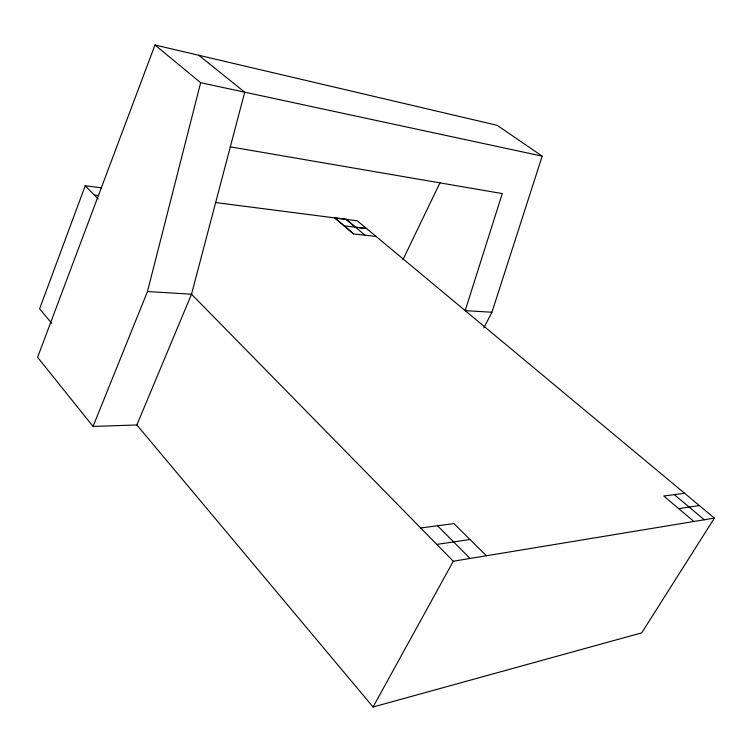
<?xml version="1.0" encoding="UTF-8"?>
<svg xmlns="http://www.w3.org/2000/svg" width="752" height="752" viewBox="0 0 752 752"><rect width="100%" height="100%" fill="white"/><g stroke="black" fill="none" stroke-linecap="round" stroke-linejoin="round"><path stroke-width="1.13" d="M93.051 426.431L147.467 291.55L200.662 82.711L154.987 44.998L37.6 357.322L93.051 426.431L136.855 424.965L191.525 294.201L244.71 92.186L198.735 55.272M483.884 327.778L491.94 312.24L542.201 156.143L497.185 125.321L154.987 44.998M101.68 187.878L85.211 185.753L39.602 308.828L51.644 323.21M376.254 236.495L353.609 233.9L334.687 217.817L346.108 219.293L365.021 235.244M346.108 219.293L355.48 227.245L366.722 228.552L344.059 225.835M353.609 233.9L334.687 217.817M402.903 259.769L440.08 182.52M136.704 424.777L373.067 707.002L453.296 561.236L714.4 518.1L357.294 220.806L215.213 202.495M714.4 518.1L641.729 632.846L373.067 707.002M436.799 544.41L469.981 539.504M678.699 508.625L699.351 505.57M420.697 527.979L453.964 523.599L486.375 555.775M684.564 493.265L663.762 496L693.917 521.484M147.467 291.55L191.525 294.201M491.94 312.24L465.187 310.632L502.27 193.584L230.319 146.847M94.31 195.031L98.709 195.576M200.662 82.711L542.201 156.143M674.29 494.619L704.286 519.773M437.57 525.761L470.085 558.463M85.211 185.753L98.164 198.97M191.478 294.154L453.296 561.236"/></g></svg>
